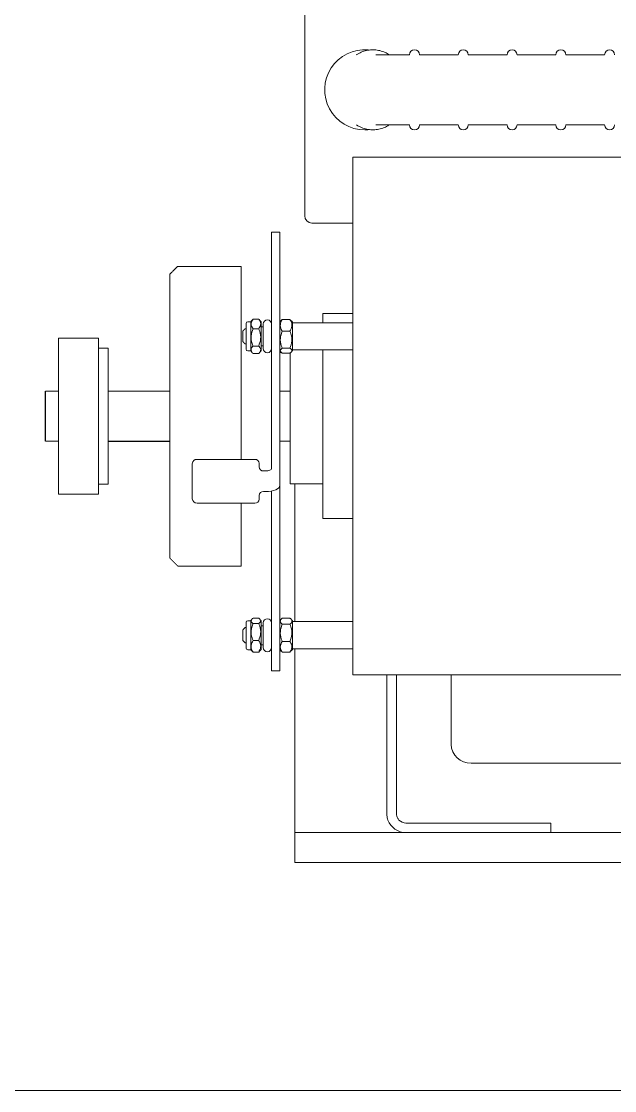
# Model space of a CAD drawing. Header units: inches. Extents: x 1.9 to 22.3, y 10.8 to 20.9.
# Drawn here: x 4.941 to 6.796, y 15.292 to 18.634 of the extents above; entities that cross this region are included whole.
import ezdxf

# ---------------------------------------------------------------- set-up
doc = ezdxf.new("R2010")
doc.units = ezdxf.units.IN
doc.header["$MEASUREMENT"] = 0

msp = doc.modelspace()

# ---------------------------------------------------------------- linework, layer by layer
at = {"color": 7, "linetype": 'Continuous', "lineweight": 15}
for p, q in [((5.826939, 18.127565), (5.826939, 18.664197)), ((6.154297, 18.529178), (6.049335, 18.529178)), ((6.049462, 18.310427), (6.15442, 18.310427)), ((6.014439, 18.294802), (6.024258, 18.295189)), ((5.976814, 16.640288), (5.976814, 18.209014)), ((5.976814, 18.209014), (5.976814, 16.591514)), ((5.826939, 18.026002), (5.826939, 18.127565)), ((5.849389, 18.003552), (5.865589, 18.003552)), ((5.865589, 18.003552), (5.976814, 18.003552)), ((5.723119, 17.958351), (5.723164, 17.957412)), ((5.723164, 17.973976), (5.723164, 17.975381)), ((5.723164, 17.973976), (5.723164, 17.919564)), ((5.749314, 17.975381), (5.749314, 17.973976)), ((5.749314, 17.973976), (5.749314, 17.919564)), ((5.723164, 17.89963), (5.723164, 17.919564)), ((5.749314, 17.919564), (5.749314, 17.89963)), ((5.723164, 17.89963), (5.723164, 17.842735)), ((5.749314, 17.89963), (5.749314, 17.842735)), ((5.405764, 16.956514), (5.405764, 17.844014)), ((5.429403, 17.867654), (5.628264, 17.867654)), ((5.628264, 17.867654), (5.628264, 17.273947)), ((5.723164, 17.759677), (5.723164, 17.842735)), ((5.749314, 17.842735), (5.749314, 17.759677)), ((5.723164, 17.710559), (5.723164, 17.759677)), ((5.749314, 17.759677), (5.749314, 17.710559)), ((5.723164, 17.710559), (5.723164, 17.590569)), ((5.749314, 17.710559), (5.749314, 17.590569)), ((5.883064, 17.692012), (5.883064, 17.720264)), ((5.883064, 17.692012), (5.883064, 17.720264)), ((5.643689, 17.61319), (5.643689, 17.689888)), ((5.658064, 17.608692), (5.658064, 17.694888)), ((5.683064, 17.703499), (5.665564, 17.703499)), ((5.690564, 17.608692), (5.690564, 17.694888)), ((5.697414, 17.688137), (5.697414, 17.610887)), ((5.756814, 17.702192), (5.780814, 17.702192)), ((5.756814, 17.702192), (5.780814, 17.702192)), ((5.788314, 17.694888), (5.788314, 17.606055)), ((5.788314, 17.694888), (5.788314, 17.606055)), ((5.057614, 17.156514), (5.057614, 17.644014)), ((5.182614, 17.171214), (5.182614, 17.644014)), ((5.633064, 17.648339), (5.633064, 17.665762)), ((5.633064, 17.648339), (5.633064, 17.665762)), ((5.633064, 17.633262), (5.633064, 17.648339)), ((5.633064, 17.633262), (5.633064, 17.648339)), ((5.683064, 17.673153), (5.665564, 17.673153)), ((5.756814, 17.66509), (5.780814, 17.66509)), ((5.756814, 17.66509), (5.780814, 17.66509)), ((5.212739, 17.612749), (5.212489, 17.612764)), ((5.212489, 17.187764), (5.212739, 17.612535)), ((5.643689, 17.609135), (5.643689, 17.61319)), ((5.658064, 17.604135), (5.658064, 17.608692)), ((5.683064, 17.619165), (5.665564, 17.619165)), ((5.690564, 17.604135), (5.690564, 17.608692)), ((5.756814, 17.612409), (5.780814, 17.612409)), ((5.756814, 17.612409), (5.780814, 17.612409)), ((5.683064, 17.595524), (5.665564, 17.595524)), ((5.723164, 17.590569), (5.723164, 17.566784)), ((5.749314, 17.590569), (5.749314, 17.566784)), ((5.756814, 17.596831), (5.780814, 17.596831)), ((5.756814, 17.596831), (5.780814, 17.596831)), ((5.781814, 17.201284), (5.781814, 17.599133)), ((5.781814, 17.599133), (5.781814, 17.188514)), ((5.788314, 17.606055), (5.788314, 17.604135)), ((5.788314, 17.606055), (5.788314, 17.604135)), ((5.883064, 17.099563), (5.883064, 17.607012)), ((5.883064, 17.080264), (5.883064, 17.607012)), ((5.723164, 17.50215), (5.723164, 17.566784)), ((5.749314, 17.566784), (5.749314, 17.50215)), ((5.723164, 17.50215), (5.723164, 17.30564)), ((5.749314, 17.50215), (5.749314, 17.30564)), ((5.723164, 17.29698), (5.723164, 17.30564)), ((5.723164, 17.296581), (5.723164, 17.29698)), ((5.723164, 17.296581), (5.723164, 17.242203)), ((5.749314, 17.30564), (5.749314, 17.29698)), ((5.749314, 17.29698), (5.749314, 17.296581)), ((5.749314, 17.242203), (5.749314, 17.296581)), ((5.475564, 17.240391), (5.475564, 17.251443)), ((5.490564, 17.265037), (5.664514, 17.265037)), ((5.628264, 17.265037), (5.628264, 17.273947)), ((5.664514, 17.265037), (5.670564, 17.265037)), ((5.684314, 17.252575), (5.684314, 17.241524)), ((5.723164, 17.242203), (5.723164, 17.236677)), ((5.749314, 17.242203), (5.749314, 17.236677)), ((5.475564, 17.14183), (5.475564, 17.240391)), ((5.704489, 17.228785), (5.698064, 17.228785)), ((5.749314, 17.236677), (5.749314, 17.183432)), ((5.212489, 17.187764), (5.212739, 17.18778)), ((5.749314, 16.604012), (5.749314, 17.183432)), ((5.795689, 17.188514), (5.795689, 16.757963)), ((5.182614, 17.156514), (5.182614, 17.171214)), ((5.684314, 17.152026), (5.684314, 17.140697)), ((5.704489, 17.164488), (5.698064, 17.164488)), ((5.723164, 16.604012), (5.723164, 17.166273)), ((5.670564, 17.128235), (5.490564, 17.128235)), ((5.628264, 17.128235), (5.628264, 16.931514)), ((5.883064, 17.080264), (5.883064, 17.099563)), ((5.643689, 16.675087), (5.643689, 16.75584)), ((5.658064, 16.670087), (5.658064, 16.76084)), ((5.683064, 16.768385), (5.665564, 16.768385)), ((5.683064, 16.75176), (5.665564, 16.75176)), ((5.690564, 16.670087), (5.690564, 16.76084)), ((5.697414, 16.754088), (5.697414, 16.676838)), ((5.756814, 16.76894), (5.780814, 16.76894)), ((5.756814, 16.76894), (5.780814, 16.76894)), ((5.756814, 16.749445), (5.780814, 16.749445)), ((5.756814, 16.749445), (5.780814, 16.749445)), ((5.788314, 16.76084), (5.788314, 16.670087)), ((5.788314, 16.76084), (5.788314, 16.670087)), ((5.633064, 16.713028), (5.633064, 16.731713)), ((5.633064, 16.713028), (5.633064, 16.731713)), ((5.633064, 16.699213), (5.633064, 16.713028)), ((5.633064, 16.699213), (5.633064, 16.713028)), ((5.683064, 16.698839), (5.665564, 16.698839)), ((5.756814, 16.695969), (5.780814, 16.695969)), ((5.756814, 16.695969), (5.780814, 16.695969)), ((5.683064, 16.662542), (5.665564, 16.662542)), ((5.756814, 16.661987), (5.780814, 16.661987)), ((5.756814, 16.661987), (5.780814, 16.661987)), ((5.795689, 16.672963), (5.795689, 16.161052)), ((6.083439, 16.577589), (6.083439, 16.591514)), ((6.083439, 16.555827), (6.083439, 16.577589)), ((6.113439, 16.591514), (6.113439, 16.222302)), ((6.284439, 16.384481), (6.284439, 16.591514)), ((6.611814, 16.591139), (6.611814, 16.591514)), ((6.611814, 16.591139), (6.611814, 16.591514)), ((6.083439, 16.175109), (6.083439, 16.555827)), ((6.284439, 16.374255), (6.284439, 16.384481)), ((7.369439, 16.315524), (6.346939, 16.315524)), ((6.113439, 16.222302), (6.113439, 16.159802)), ((6.083439, 16.158552), (6.083439, 16.175109)), ((5.795689, 16.161052), (5.795689, 16.098552)), ((6.113439, 16.159802), (6.113439, 16.158552)), ((6.534064, 16.128552), (6.143439, 16.128552)), ((6.534064, 16.128552), (6.596564, 16.128552)), ((6.596564, 16.128552), (6.596564, 16.098552)), ((5.795689, 16.004802), (5.795689, 16.098552)), ((5.795689, 16.098552), (5.858189, 16.098552)), ((6.143439, 16.098552), (5.858189, 16.098552)), ((6.534064, 16.098552), (6.143439, 16.098552)), ((6.596564, 16.098552), (6.534064, 16.098552)), ((7.119814, 16.098552), (6.596564, 16.098552)), ((5.858189, 16.004802), (5.795689, 16.004802)), ((7.858189, 16.004802), (5.858189, 16.004802))]:
    msp.add_line(p, q, dxfattribs=at)
for p, q in [((5.016814, 17.322139), (5.016814, 17.478389)), ((5.212568, 17.322139), (5.405764, 17.322139))]:
    msp.add_line(p, q)
at = {"color": 7, "linetype": 'Continuous', "lineweight": 15, "flags": 128}
for points in [[(5.704489, 17.228785), (5.708132, 17.228936), (5.711636, 17.229386), (5.714864, 17.230115), (5.717694, 17.231096), (5.720017, 17.232292), (5.721742, 17.233657), (5.722805, 17.235137), (5.723164, 17.236677)], [(5.749314, 17.183432), (5.748453, 17.179736), (5.745902, 17.176182), (5.74176, 17.172907), (5.736185, 17.170036), (5.729392, 17.16768), (5.721643, 17.16593), (5.713234, 17.164852), (5.704489, 17.164488)]]:
    msp.add_lwpolyline(points, dxfattribs=at)
at = {"color": 7, "linetype": 'Continuous', "lineweight": 15}
for centre, radius, start, end in [((6.014439, 18.419802), 0.125, 85.261377, 270), ((6.17007, 18.529177), 0.015625, 0, 180), ((6.32257, 18.529177), 0.015625, 0, 180), ((6.47507, 18.529177), 0.015625, 0, 180), ((6.62757, 18.529177), 0.015625, 0, 180), ((6.78007, 18.529177), 0.015625, 0, 180), ((6.17007, 18.310427), 0.015625, 180, 0), ((6.32257, 18.310427), 0.015625, 180, 0), ((6.47507, 18.310427), 0.015625, 180, 0), ((6.62757, 18.310427), 0.015625, 180, 0), ((6.78007, 18.310427), 0.015625, 180, 0), ((5.849389, 18.026002), 0.02245, 180, 270), ((5.648689, 17.689888), 0.005, 90, 180), ((5.710289, 17.688137), 0.012875, 0, 180), ((5.648689, 17.609135), 0.005, 180, 270), ((5.710289, 17.610887), 0.012875, 180, 0), ((5.489894, 17.250703), 0.014349, 87.325489, 177.046993), ((5.671178, 17.251898), 0.013153, 2.95186, 92.675562), ((5.69745, 17.241924), 0.013154, 182.952484, 272.674939), ((5.489894, 17.142569), 0.014349, 182.953035, 272.674503), ((5.69745, 17.151349), 0.013154, 87.325022, 177.047535), ((5.671178, 17.141375), 0.013153, 267.324437, 357.048162), ((5.648689, 16.75584), 0.005, 90, 180), ((5.710289, 16.754088), 0.012875, 0, 180), ((5.648689, 16.675087), 0.005, 180, 270), ((5.710289, 16.676838), 0.012875, 180, 0), ((6.345111, 16.3762), 0.060703, 181.836165, 271.725485), ((6.143439, 16.158552), 0.06, 200.067827, 270), ((6.143439, 16.158552), 0.03, 223.335145, 270)]:
    msp.add_arc(centre, radius, start, end, dxfattribs=at)
for points, knots in [([(6.091166, 18.529178), (6.086902, 18.531773), (6.07763, 18.537414), (6.062015, 18.542582), (6.045181, 18.545189), (6.028249, 18.54457), (6.011687, 18.540871), (5.998421, 18.535266), (5.990865, 18.530817), (5.98834, 18.529178)], [0, 0, 0, 0, 0.032514868, 0.070688225, 0.108596697, 0.146307074, 0.18392987, 0.221568707, 0.241131809, 0.241131809, 0.241131809, 0.241131809]), ([(5.98834, 18.310427), (5.988613, 18.31025), (5.993852, 18.306882), (6.004519, 18.301337), (6.021009, 18.296248), (6.037911, 18.294309), (6.05482, 18.295466), (6.071191, 18.299896), (6.083386, 18.304994), (6.08954, 18.309407), (6.090963, 18.310427)], [0.759236051, 0.759236051, 0.759236051, 0.759236051, 0.761348665, 0.799739048, 0.837860576, 0.875724624, 0.913409193, 0.951024626, 0.988681777, 1, 1, 1, 1]), ([(5.665564, 17.703499), (5.662922, 17.699358), (5.657608, 17.691029), (5.660451, 17.680308), (5.664463, 17.674694), (5.665564, 17.673153)], [0, 0, 0, 0, 0.41765856, 0.84012529, 1, 1, 1, 1]), ([(5.683064, 17.673153), (5.685706, 17.677294), (5.69102, 17.685623), (5.688177, 17.696344), (5.684165, 17.701958), (5.683064, 17.703499)], [0, 0, 0, 0, 0.417658209, 0.840124943, 1, 1, 1, 1]), ([(5.756814, 17.702192), (5.754172, 17.697129), (5.748858, 17.686945), (5.751701, 17.673839), (5.755713, 17.666974), (5.756814, 17.66509)], [0, 0, 0, 0, 0.41765859, 0.84012927, 1, 1, 1, 1]), ([(5.756814, 17.702192), (5.754172, 17.697129), (5.748858, 17.686945), (5.751701, 17.673839), (5.755713, 17.666974), (5.756814, 17.66509)], [0, 0, 0, 0, 0.41765859, 0.84012927, 1, 1, 1, 1]), ([(5.75312, 17.69837), (5.753347, 17.698969), (5.75385, 17.700299), (5.755763, 17.701521), (5.756814, 17.702192)], [0, 0, 0, 0, 0.450326169, 1, 1, 1, 1]), ([(5.75312, 17.69837), (5.753347, 17.698969), (5.75385, 17.700299), (5.755763, 17.701521), (5.756814, 17.702192)], [0, 0, 0, 0, 0.450326169, 1, 1, 1, 1]), ([(5.780814, 17.66509), (5.783456, 17.670153), (5.78877, 17.680337), (5.785927, 17.693443), (5.781915, 17.700308), (5.780814, 17.702192)], [0, 0, 0, 0, 0.41765878, 0.84012844, 1, 1, 1, 1]), ([(5.780814, 17.66509), (5.783456, 17.670153), (5.78877, 17.680337), (5.785927, 17.693443), (5.781915, 17.700308), (5.780814, 17.702192)], [0, 0, 0, 0, 0.41765878, 0.84012844, 1, 1, 1, 1]), ([(5.665564, 17.673153), (5.662922, 17.665786), (5.657608, 17.650967), (5.660451, 17.631895), (5.664463, 17.621907), (5.665564, 17.619165)], [0, 0, 0, 0, 0.41765835, 0.84012903, 1, 1, 1, 1]), ([(5.683064, 17.619165), (5.685706, 17.626532), (5.69102, 17.641351), (5.688177, 17.660422), (5.684165, 17.67041), (5.683064, 17.673153)], [0, 0, 0, 0, 0.41765835, 0.84012903, 1, 1, 1, 1]), ([(5.756814, 17.66509), (5.754172, 17.657901), (5.748858, 17.643441), (5.751701, 17.624832), (5.755713, 17.615085), (5.756814, 17.612409)], [0, 0, 0, 0, 0.41766006, 0.84013218, 1, 1, 1, 1]), ([(5.756814, 17.66509), (5.754172, 17.657901), (5.748858, 17.643441), (5.751701, 17.624832), (5.755713, 17.615085), (5.756814, 17.612409)], [0, 0, 0, 0, 0.41766006, 0.84013218, 1, 1, 1, 1]), ([(5.780814, 17.612409), (5.783456, 17.619598), (5.78877, 17.634058), (5.785927, 17.652667), (5.781915, 17.662414), (5.780814, 17.66509)], [0, 0, 0, 0, 0.41765719, 0.84012907, 1, 1, 1, 1]), ([(5.780814, 17.612409), (5.783456, 17.619598), (5.78877, 17.634058), (5.785927, 17.652667), (5.781915, 17.662414), (5.780814, 17.66509)], [0, 0, 0, 0, 0.41765719, 0.84012907, 1, 1, 1, 1]), ([(5.665564, 17.619165), (5.664937, 17.6185), (5.661661, 17.615028), (5.657894, 17.608068), (5.660874, 17.600584), (5.664612, 17.596551), (5.665564, 17.595524)], [0, 0, 0, 0, 0.08872699, 0.46323136, 0.86323941, 1, 1, 1, 1]), ([(5.683064, 17.595524), (5.684016, 17.596551), (5.687754, 17.600584), (5.690734, 17.608068), (5.686968, 17.615028), (5.683691, 17.6185), (5.683064, 17.619165)], [0, 0, 0, 0, 0.13676141, 0.53676866, 0.91127212, 1, 1, 1, 1]), ([(5.756814, 17.612409), (5.755862, 17.611732), (5.752124, 17.609074), (5.749144, 17.604143), (5.752911, 17.599556), (5.756187, 17.597269), (5.756814, 17.596831)], [0, 0, 0, 0, 0.13676183, 0.53676613, 0.91127038, 1, 1, 1, 1]), ([(5.756814, 17.612409), (5.755862, 17.611732), (5.752124, 17.609074), (5.749144, 17.604143), (5.752911, 17.599556), (5.756187, 17.597269), (5.756814, 17.596831)], [0, 0, 0, 0, 0.13676183, 0.53676613, 0.91127038, 1, 1, 1, 1]), ([(5.780814, 17.596831), (5.781441, 17.597269), (5.784718, 17.599556), (5.788484, 17.604143), (5.785504, 17.609074), (5.781766, 17.611732), (5.780814, 17.612409)], [0, 0, 0, 0, 0.08873052, 0.46323385, 0.86323736, 1, 1, 1, 1]), ([(5.780814, 17.596831), (5.781441, 17.597269), (5.784718, 17.599556), (5.788484, 17.604143), (5.785504, 17.609074), (5.781766, 17.611732), (5.780814, 17.612409)], [0, 0, 0, 0, 0.08873052, 0.46323385, 0.86323736, 1, 1, 1, 1]), ([(5.665564, 16.75176), (5.662922, 16.744539), (5.657608, 16.730012), (5.660451, 16.711318), (5.664463, 16.701527), (5.665564, 16.698839)], [0, 0, 0, 0, 0.41765818, 0.84012995, 1, 1, 1, 1]), ([(5.665564, 16.768385), (5.664612, 16.767662), (5.660874, 16.764826), (5.657894, 16.759563), (5.661661, 16.754669), (5.664937, 16.752228), (5.665564, 16.75176)], [0, 0, 0, 0, 0.13676248, 0.53676844, 0.91126892, 1, 1, 1, 1]), ([(5.683064, 16.75176), (5.683691, 16.752228), (5.686968, 16.754669), (5.690734, 16.759563), (5.687754, 16.764826), (5.684016, 16.767662), (5.683064, 16.768385)], [0, 0, 0, 0, 0.08873197, 0.46323155, 0.8632367, 1, 1, 1, 1]), ([(5.683064, 16.698839), (5.685706, 16.70606), (5.69102, 16.720587), (5.688177, 16.739281), (5.684165, 16.749072), (5.683064, 16.75176)], [0, 0, 0, 0, 0.41765819, 0.84012934, 1, 1, 1, 1]), ([(5.756814, 16.749445), (5.754172, 16.742148), (5.748858, 16.727469), (5.751701, 16.708579), (5.755713, 16.698685), (5.756814, 16.695969)], [0, 0, 0, 0, 0.41765755, 0.84012928, 1, 1, 1, 1]), ([(5.756814, 16.749445), (5.754172, 16.742148), (5.748858, 16.727469), (5.751701, 16.708579), (5.755713, 16.698685), (5.756814, 16.695969)], [0, 0, 0, 0, 0.41765755, 0.84012928, 1, 1, 1, 1]), ([(5.756814, 16.76894), (5.756187, 16.768391), (5.75291, 16.765529), (5.749144, 16.75979), (5.752124, 16.753618), (5.755862, 16.750293), (5.756814, 16.749445)], [0, 0, 0, 0, 0.08872117, 0.46323492, 0.86323958, 1, 1, 1, 1]), ([(5.756814, 16.76894), (5.756187, 16.768391), (5.75291, 16.765529), (5.749144, 16.75979), (5.752124, 16.753618), (5.755862, 16.750293), (5.756814, 16.749445)], [0, 0, 0, 0, 0.08872117, 0.46323492, 0.86323958, 1, 1, 1, 1]), ([(5.780814, 16.749445), (5.781766, 16.750293), (5.785504, 16.753618), (5.788484, 16.75979), (5.784718, 16.765529), (5.781441, 16.768391), (5.780814, 16.76894)], [0, 0, 0, 0, 0.13676123, 0.5367651, 0.91127794, 1, 1, 1, 1]), ([(5.780814, 16.749445), (5.781766, 16.750293), (5.785504, 16.753618), (5.788484, 16.75979), (5.784718, 16.765529), (5.781441, 16.768391), (5.780814, 16.76894)], [0, 0, 0, 0, 0.13676123, 0.5367651, 0.91127794, 1, 1, 1, 1]), ([(5.780814, 16.695969), (5.783456, 16.703266), (5.78877, 16.717945), (5.785927, 16.736835), (5.781915, 16.746729), (5.780814, 16.749445)], [0, 0, 0, 0, 0.41765951, 0.84012905, 1, 1, 1, 1]), ([(5.780814, 16.695969), (5.783456, 16.703266), (5.78877, 16.717945), (5.785927, 16.736835), (5.781915, 16.746729), (5.780814, 16.749445)], [0, 0, 0, 0, 0.41765951, 0.84012905, 1, 1, 1, 1]), ([(5.665564, 16.698839), (5.662922, 16.693886), (5.657608, 16.683923), (5.660451, 16.671101), (5.664463, 16.664385), (5.665564, 16.662542)], [0, 0, 0, 0, 0.41766155, 0.84012906, 1, 1, 1, 1]), ([(5.683064, 16.662542), (5.685706, 16.667495), (5.69102, 16.677458), (5.688177, 16.69028), (5.684165, 16.696995), (5.683064, 16.698839)], [0, 0, 0, 0, 0.41766155, 0.84012906, 1, 1, 1, 1]), ([(5.756814, 16.695969), (5.754172, 16.691332), (5.748858, 16.682004), (5.751701, 16.67), (5.755713, 16.663713), (5.756814, 16.661987)], [0, 0, 0, 0, 0.41766045, 0.84013513, 1, 1, 1, 1]), ([(5.756814, 16.695969), (5.754172, 16.691332), (5.748858, 16.682004), (5.751701, 16.67), (5.755713, 16.663713), (5.756814, 16.661987)], [0, 0, 0, 0, 0.41766045, 0.84013513, 1, 1, 1, 1]), ([(5.780814, 16.661987), (5.783456, 16.666624), (5.78877, 16.675952), (5.785927, 16.687956), (5.781915, 16.694243), (5.780814, 16.695969)], [0, 0, 0, 0, 0.417652363, 0.840127368, 1, 1, 1, 1]), ([(5.780814, 16.661987), (5.783456, 16.666624), (5.78877, 16.675952), (5.785927, 16.687956), (5.781915, 16.694243), (5.780814, 16.695969)], [0, 0, 0, 0, 0.417652363, 0.840127368, 1, 1, 1, 1]), ([(5.665564, 16.662542), (5.6649, 16.663007), (5.663176, 16.664214), (5.662501, 16.66552), (5.662086, 16.666323)], [0, 0, 0, 0, 0.38505246, 1, 1, 1, 1]), ([(5.686543, 16.666323), (5.686128, 16.66552), (5.685453, 16.664214), (5.683728, 16.663007), (5.683064, 16.662542)], [0, 0, 0, 0, 0.61494493, 1, 1, 1, 1]), ([(6.087082, 16.137964), (6.085668, 16.142807), (6.083651, 16.149715), (6.083488, 16.156519), (6.083439, 16.158552)], [0, 0, 0, 0, 0.70122172, 1, 1, 1, 1]), ([(6.113439, 16.158552), (6.113703, 16.155525), (6.114232, 16.149469), (6.11777, 16.142409), (6.120724, 16.138997), (6.121618, 16.137964)], [0, 0, 0, 0, 0.41056344, 0.82154289, 1, 1, 1, 1])]:
    msp.add_open_spline(points, degree=3, knots=knots, dxfattribs=at)
for points in [[(6.306945, 18.529178), (6.185695, 18.529178)], [(6.459445, 18.529178), (6.338195, 18.529178)], [(6.611944, 18.529178), (6.490694, 18.529178)], [(6.764445, 18.529178), (6.643195, 18.529178)], [(6.185695, 18.310427), (6.306945, 18.310427)], [(6.338195, 18.310427), (6.459445, 18.310427)], [(6.490694, 18.310427), (6.611944, 18.310427)], [(6.643195, 18.310427), (6.764445, 18.310427)], [(6.879939, 18.209014), (5.976814, 18.209014)], [(6.879939, 18.209014), (5.976814, 18.209014)], [(5.749314, 17.975381), (5.723164, 17.975381)], [(5.405764, 17.844014), (5.429403, 17.867654)], [(5.976814, 17.720264), (5.883064, 17.720264)], [(5.976814, 17.720264), (5.883064, 17.720264)], [(5.883064, 17.720264), (5.976814, 17.720264)], [(5.658064, 17.694888), (5.648689, 17.694888)], [(5.663834, 17.70162), (5.658064, 17.694888)], [(5.663784, 17.701557), (5.665564, 17.703499)], [(5.683064, 17.703499), (5.684844, 17.701557)], [(5.690564, 17.694888), (5.684794, 17.70162)], [(5.697414, 17.679262), (5.690564, 17.679262)], [(5.752374, 17.698458), (5.749314, 17.694888)], [(5.752374, 17.698458), (5.749314, 17.694888)], [(5.788314, 17.694888), (5.785255, 17.698458)], [(5.788314, 17.694888), (5.785255, 17.698458)], [(5.976814, 17.692012), (5.788314, 17.692012)], [(5.976814, 17.692012), (5.788314, 17.692012)], [(5.182614, 17.644014), (5.057614, 17.644014)], [(5.640564, 17.673262), (5.633064, 17.665762)], [(5.640564, 17.673262), (5.633064, 17.665762)], [(5.643689, 17.673262), (5.640564, 17.673262)], [(5.643689, 17.673262), (5.640564, 17.673262)], [(5.212489, 17.612764), (5.182614, 17.612764)], [(5.633064, 17.633262), (5.640564, 17.625762)], [(5.633064, 17.633262), (5.640564, 17.625762)], [(5.640564, 17.625762), (5.643689, 17.625762)], [(5.640564, 17.625762), (5.643689, 17.625762)], [(5.690564, 17.619762), (5.697414, 17.619762)], [(5.648689, 17.604135), (5.658064, 17.604135)], [(5.658064, 17.604135), (5.663834, 17.597403)], [(5.684794, 17.597403), (5.690564, 17.604135)], [(5.749314, 17.604135), (5.752374, 17.600566)], [(5.749314, 17.604135), (5.752374, 17.600566)], [(5.749314, 17.597951), (5.753743, 17.599823)], [(5.785255, 17.600566), (5.788314, 17.604135)], [(5.785255, 17.600566), (5.788314, 17.604135)], [(5.788314, 17.607012), (5.976814, 17.607012)], [(5.788314, 17.607012), (5.976814, 17.607012)], [(5.057614, 17.478389), (5.016814, 17.478389)], [(5.057614, 17.478389), (5.016814, 17.478389)], [(5.405764, 17.478389), (5.21266, 17.478482)], [(5.405764, 17.478389), (5.21266, 17.478482)], [(5.781814, 17.478389), (5.749314, 17.478389)], [(5.781814, 17.478389), (5.749314, 17.478389)], [(5.016814, 17.322139), (5.057614, 17.322139)], [(5.016814, 17.322139), (5.057614, 17.322139)], [(5.749314, 17.322139), (5.781814, 17.322139)], [(5.749314, 17.322139), (5.781814, 17.322139)], [(5.182614, 17.187764), (5.212489, 17.187764)], [(5.781814, 17.188514), (5.883064, 17.188514)], [(5.781814, 17.188514), (5.883064, 17.188514)], [(5.057614, 17.156514), (5.182614, 17.156514)], [(5.883064, 17.080264), (5.976814, 17.080264)], [(5.883064, 17.080264), (5.976814, 17.080264)], [(5.405764, 16.956514), (5.430764, 16.931514)], [(5.430764, 16.931514), (5.628264, 16.931514)], [(5.658064, 16.76084), (5.648689, 16.76084)], [(5.661389, 16.764719), (5.658064, 16.76084)], [(5.690564, 16.76084), (5.687239, 16.764719)], [(5.697414, 16.745213), (5.690564, 16.745213)], [(5.753489, 16.765711), (5.749314, 16.76084)], [(5.753489, 16.765711), (5.749314, 16.76084)], [(5.788314, 16.76084), (5.784989, 16.764719)], [(5.976814, 16.757963), (5.788314, 16.757963)], [(5.976814, 16.757963), (5.788314, 16.757963)], [(5.640564, 16.739213), (5.633064, 16.731713)], [(5.640564, 16.739213), (5.633064, 16.731713)], [(5.643689, 16.739213), (5.640564, 16.739213)], [(5.643689, 16.739213), (5.640564, 16.739213)], [(5.633064, 16.699213), (5.640564, 16.691713)], [(5.633064, 16.699213), (5.640564, 16.691713)], [(5.640564, 16.691713), (5.643689, 16.691713)], [(5.640564, 16.691713), (5.643689, 16.691713)], [(5.690564, 16.685713), (5.697414, 16.685713)], [(5.648689, 16.670087), (5.658064, 16.670087)], [(5.658064, 16.670087), (5.661389, 16.666208)], [(5.687239, 16.666208), (5.690564, 16.670087)], [(5.749314, 16.670087), (5.753489, 16.665216)], [(5.749314, 16.670087), (5.753489, 16.665216)], [(5.784139, 16.665216), (5.788314, 16.670087)], [(5.784139, 16.665216), (5.788314, 16.670087)], [(5.788314, 16.672963), (5.976814, 16.672963)], [(5.788314, 16.672963), (5.976814, 16.672963)], [(5.723164, 16.604012), (5.749314, 16.604012)], [(5.976814, 16.591514), (8.445564, 16.591514)], [(5.976814, 16.591514), (8.445564, 16.591514)], [(1.890689, 15.292311), (7.890689, 15.292311)]]:
    msp.add_open_spline(points, degree=1, dxfattribs=at)

doc.saveas('drawing.dxf')
